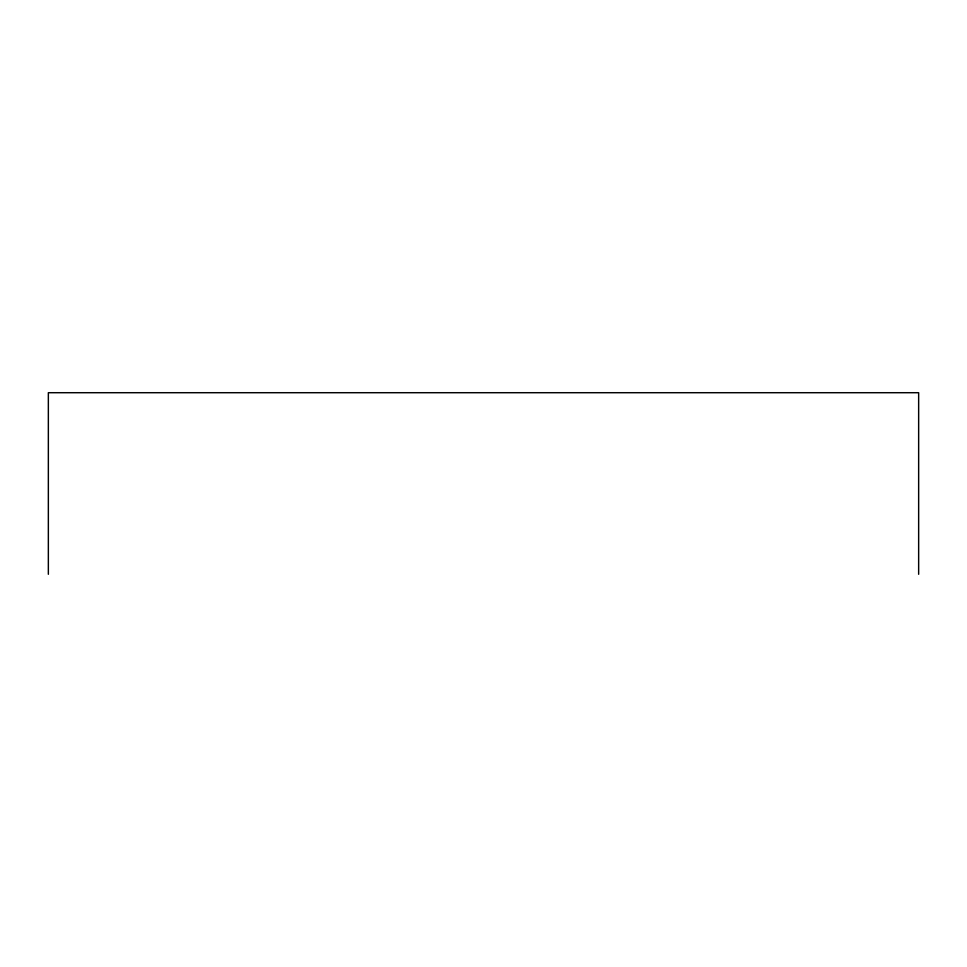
<?xml version="1.0" encoding="UTF-8"?>
<svg xmlns="http://www.w3.org/2000/svg" width="967" height="967" viewBox="0 0 967 967"><rect width="100%" height="100%" fill="white"/><g stroke="black" fill="none" stroke-linecap="round" stroke-linejoin="round"><path stroke-width="1.45" d="M918.65 574.289L918.65 392.711L48.35 392.711L48.35 574.289"/></g></svg>
